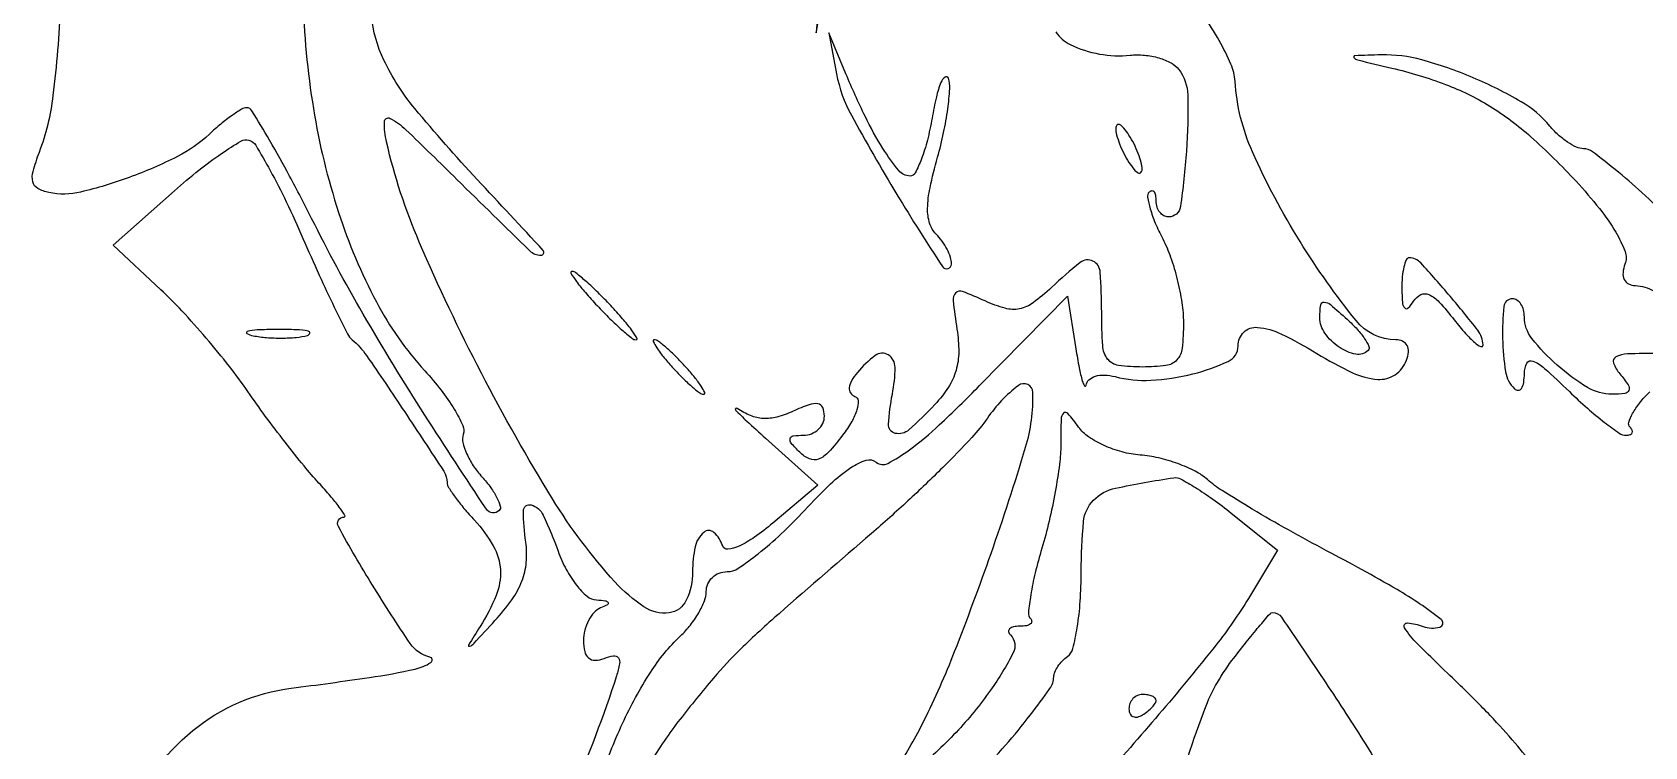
# Model space of a CAD drawing. Extents: x 4 to 800, y 0 to 528.
# Drawn here: x 386.6 to 504.8, y 167.2 to 219.5 of the extents above; entities that cross this region are included whole.
import ezdxf

# ---------------------------------------------------------------- set-up
doc = ezdxf.new("R2010")
doc.units = 0

msp = doc.modelspace()

# ---------------------------------------------------------------- linework, layer by layer
for points in [[(444.51022, 224.955487), (444.065996, 219.5), (445.004688, 224.610439, -0.009011)], [(406.412979, 222.153218, 0.033049), (407.192599, 213.937148, 0.038665), (409.038439, 206.327629, 0.042286), (411.808446, 199.772061, 0.064403), (415.358931, 194.723736, -0.021022), (416.561029, 193.295187, -0.02848), (417.513987, 191.903877, -0.028263), (418.147547, 190.707699, -0.190331), (418.183364, 190.050093, 0.138276), (418.155972, 189.466965, 0.046986), (418.426838, 188.654428, 0.042443), (418.911913, 187.767585, 0.037572), (419.557915, 186.936005, -0.02567), (420.196774, 186.152793, -0.039884), (420.65455, 185.411448, -0.047082), (420.897192, 184.802828, -0.274248), (420.81522, 184.481887, -0.473474), (419.87926, 184.574857, -0.004023), (415.3616, 191.480225, -0.011547), (410.848316, 198.871389, -0.014809), (407.059314, 205.882031, 0.006204), (405.446063, 208.993809, 0.009817), (403.978557, 211.615347, 0.004223), (402.681091, 213.787695, 0.261728), (402.303291, 214, 0.136591), (401.927915, 213.895505, 0.017502), (401.220571, 213.434093, 0.019411), (400.404323, 212.811233, 0.015053), (399.564451, 212.073509, -0.070317), (397.211588, 210.427504, -0.03012), (393.685057, 208.895535, -0.028905), (390.119352, 207.824488, -0.108751), (387.799038, 207.78421, -0.075982), (386.977294, 208.08507, -0.211802), (386.613483, 208.562922, -0.127678), (386.629583, 209.340859, -0.022165), (387.094601, 210.748821, 0.061257), (388.113362, 214.89461, 0.017227), (388.674363, 221.545835, 0.017134)], [(461.642779, 219.561695, 0.136126), (462.7, 218.632749, 0.068613), (464.83993, 217.939467, 0.069332), (467.079821, 217.854644, -0.049062), (468.140725, 217.857346, -0.047327), (469.195203, 217.65446, -0.051115), (470.089777, 217.290078, -0.1078), (470.658391, 216.807516, -0.159267), (471.312054, 214.938425, -0.022671), (471.209976, 210.821053, -0.018575), (470.772149, 206.75509, -0.372521), (469.899306, 206, -0.128851), (469.556348, 206.089873, -0.100717), (469.264171, 206.342708, -0.08904), (469.067705, 206.720924, -0.075513), (469, 207.166667, 0.04309), (468.964333, 207.579767, 0.126014), (468.847871, 207.838496, 0.257183), (468.677512, 207.909256, 0.170529), (468.482115, 207.815448, 0.242657), (468.36544, 207.450317, 0.029069), (468.560427, 206.598174, 0.0294), (468.934469, 205.546972, 0.020019), (469.475954, 204.398781, -0.036968), (470.055821, 203.052852, -0.022723), (470.545419, 201.396829, -0.022732), (470.882305, 199.705086, -0.03732), (470.993839, 198.25, -0.025336), (470.90233, 196.374946, -0.162655), (470.518718, 195.52032, -0.177176), (469.717246, 195.107447, -0.031254), (468, 195, -0.033956), (466.224263, 195.120733, -0.200505), (465.4375, 195.583333, -0.14616), (465.076799, 196.561635, -0.015744), (465, 199, 0.017083), (464.899141, 201.951249, 0.265873), (464.358402, 202.762279, 0.292558), (463.431006, 202.663414, 0.019691), (461.324342, 200.834978, -0.029296), (459.975596, 199.709023, -0.109431), (458.972496, 199.262219, -0.119527), (457.924083, 199.300901, -0.038199), (456.448843, 199.841355, 0.015069), (454.801071, 200.532959, 0.297324), (454.289207, 200.42346, 0.228804), (454.099151, 199.872524, 0.009659), (454.389289, 197.767964, -0.040095), (454.516271, 196.104072, -0.070372), (454.31787, 194.740551, -0.072434), (453.755067, 193.512159, -0.045018), (452.776023, 192.261587, -0.021674), (450.859068, 190.39059, -0.245217), (449.863448, 190.137447, -0.364824), (449.365712, 190.807084, -0.034251), (449.65, 193, 0.048575), (449.848787, 194.974853, 0.260099), (449.343463, 195.887494, 0.308727), (448.396109, 195.847029, 0.059193), (447.080707, 194.597246, 0.042516), (446.657539, 193.988864, 0.106624), (446.493335, 193.476808, 0.173716), (446.589374, 193.094522, 0.162422), (446.908886, 192.847246, -0.31047), (447.144473, 192.52557, -0.084595), (447.052606, 191.867628, -0.055001), (446.660553, 190.983573, -0.030438), (446.004616, 190, -0.02239), (444.971006, 188.75727, -0.114126), (444.236395, 188.24932, -0.199566), (443.574726, 188.260078, -0.09367), (442.853992, 188.75, -0.020439), (442.239049, 189.415253, -0.235491), (442.156014, 189.750651, -0.316146), (442.377478, 189.952271, -0.031541), (443.133333, 190, 0.090303), (443.718726, 190.106595, 0.095456), (444.21625, 190.41202, 0.099705), (444.549141, 190.867501, 0.108519), (444.666667, 191.402623, 0.099174), (444.541194, 192.028987, 0.261571), (444.193144, 192.301189, 0.125355), (443.546028, 192.237979, 0.020189), (442.362947, 191.755601, -0.041507), (441.18104, 191.331442, -0.078563), (440.177089, 191.225851, -0.085073), (439.243495, 191.436338, -0.056418), (438.279614, 191.968184, 0.35595), (438.155985, 191.959887, 0.416241), (438.152499, 191.847486, 0.016397), (438.970233, 191.038293, 0.004201), (440.345915, 189.784807), (444.191831, 186.339202), (440.88387, 183.555737, -0.021962), (439.54456, 182.525726, -0.046451), (438.408229, 181.876863, -0.075289), (437.587993, 181.644809, -0.357809), (437.204621, 181.886136, 0.128553), (436.563707, 182.869832, 0.377927), (435.819634, 182.88097, 0.164467), (435.193851, 181.830061, 0.052815), (435, 180, -0.109407), (434.535928, 177.904533, -0.256425), (433.283544, 176.985886, -0.181598), (431.434209, 177.415862, -0.06122), (429.300377, 179.25, -0.046947), (424.725388, 185.335152, -0.017994), (419.506696, 194.559375, -0.018037), (414.954569, 204.15861, -0.045546), (412.556604, 211.5, -0.056638), (412.391976, 212.970018, -0.565609), (412.820918, 213.226947, -0.069228), (413.976362, 212.387923, -0.00276), (417.714489, 208.75, 0.001467), (423.054318, 203.526359, 0.195294), (423.881526, 203.19045, 0.653668), (424.036047, 203.543175, 0.001686), (419.201162, 208.75, -0.0151), (414.628212, 213.947633, -0.060861), (412.352281, 217.500127, -0.089794), (411.456287, 220.748971, -0.059781)], [(428.249791, 164.712494, -0.03259), (429.857077, 168.867754, -0.033342), (431.905773, 172.609875, -0.061075), (434.114918, 175.288955, 0.036544), (434.836273, 176.081354, 0.034975), (435.446257, 176.981587, 0.03701), (435.868908, 177.852941, 0.094689), (436, 178.538955, -0.103487), (436.116637, 179.096456, -0.098885), (436.447903, 179.570818, -0.096837), (436.942763, 179.888697, -0.094761), (437.524775, 180, 0.147855), (438.35039, 180.249599, 0.020373), (439.819624, 181.316136, 0.021918), (441.496577, 182.764757, 0.016954), (443.195854, 184.480461, -0.015175), (445.111821, 186.428762, -0.042923), (446.596783, 187.623769, -0.069907), (447.720128, 188.169519, -0.256776), (448.469403, 188.025393, 0.301225), (449.310072, 187.934617, 0.039971), (450.905382, 188.929243, 0.028965), (453.091087, 190.752787, 0.009892), (456.048324, 193.637633), (462.5, 200.185402), (463.108095, 196.342701, 0.007597), (463.35193, 194.940215, 0.021235), (463.579246, 193.96848, 0.086911), (463.742361, 193.627018, 0.684304), (463.858095, 193.65638, -0.180436), (464.067422, 194.059312, -0.111525), (464.538134, 194.324156, -0.082871), (465.211241, 194.408737, -0.053906), (465.988109, 194.292859, 0.078011), (468.604932, 194.030113, 0.047358), (471.687204, 194.496836, 0.047293), (474.275275, 195.410701, 0.292118), (475, 196.545313, -0.203101), (475.427771, 197.55497, -0.219448), (476.431773, 197.907014, -0.090105), (478.186795, 197.412732, -0.023322), (480.77417, 195.996262, 0.026323), (483.393377, 194.582723, 0.092023), (485.241202, 194.093689, 0.169124), (486.513551, 194.432003, 0.153547), (487.361626, 195.5, 0.073745), (487.495309, 196.100108, 0.140007), (487.39476, 196.5807, 0.163328), (487.072646, 196.88842, 0.11013), (486.572207, 197, -0.227605), (483.652512, 198.401688, -0.029687), (479.552687, 204.190008, -0.034209), (476.060849, 210.759886, -0.089099), (474.780595, 215.937527, 0.085406), (474.479977, 217.192709, 0.02715), (473.623588, 218.922274, 0.02621), (472.441885, 220.780376, 0.026399)], [(506.718555, 205.78416, 0.009654), (504.615507, 207.782369, 0.013753), (502.666552, 209.467847, 0.009676), (500.997158, 210.780069, 0.16313), (500.340999, 211, -0.10934), (499.824839, 211.114239, -0.039007), (499.163716, 211.487178, -0.036449), (498.478534, 212.023846, -0.035561), (497.872445, 212.658478, 0.088228), (495.765621, 214.445643, 0.032088), (492.249242, 216.202474, 0.03236), (488.478621, 217.512938, 0.074122), (485.5, 217.877587, 0.002991), (483.56225, 217.815289, 0.61721), (483.500422, 217.6793, 0.165201), (483.773829, 217.506316, 0.001353), (486.282498, 216.908424, -0.032044), (490.222746, 215.709716, -0.047862), (493.454266, 214.128567, -0.044799), (496.474363, 211.878881, -0.024083), (499.785763, 208.616593, -0.017917), (501.506208, 206.610444, -0.03484), (502.702924, 204.873903, -0.043424), (503.379786, 203.461722, -0.183666), (503.376905, 202.539816, 0.070178), (503.233466, 201.916776, 0.135662), (503.326098, 201.417712, 0.162288), (503.643141, 201.093987, 0.112861), (504.143011, 200.966731, -0.130259), (505.48055, 200.576939, -0.024793)], [(393.567069, 161.781911, -0.128395), (398.342919, 168.343766, -0.14058), (405.560276, 171.454263, 0.004271), (411.307312, 172.241496, 0.019161), (414.645746, 172.859319, 0.086357), (415.796288, 173.3371, 0.664693), (415.727493, 173.741852, -0.187724), (414.297721, 174.720633, -0.012295), (411.523315, 179.003849, -0.011691), (409.023145, 183.302286, -0.570648), (409.435405, 184, 0.591139), (409.503968, 184.124602, 0.017914), (409.086891, 184.733531, 0.018259), (408.445223, 185.538679, 0.009503), (407.590243, 186.497127, -0.015325), (406.500866, 187.74734, -0.006411), (405.10745, 189.494298, -0.006336), (403.663069, 191.402995, -0.008174), (402.387992, 193.193658, 0.016219), (401.028506, 195.039283, 0.010055), (399.320223, 197.120023, 0.010084), (397.54911, 199.108326, 0.017881), (396, 200.662973), (392.5, 203.932884), (397, 207.920912, -0.013058), (398.793788, 209.428858, -0.018908), (400.46005, 210.656856, -0.014859), (401.873607, 211.558102, -0.206966), (402.459744, 211.634556, -0.190327), (402.959309, 211.251129, -0.009262), (404.019977, 209.405059, -0.013968), (405.202799, 207.105308, -0.009522), (406.423452, 204.430085, 0.00436), (407.618159, 201.738484, 0.006352), (408.721925, 199.388838, 0.003387), (409.691156, 197.425862, 0.103497), (410.029707, 197, -0.06908), (411.087494, 195.841506, -0.003694), (413.884733, 191.705581, -0.002095), (416.753226, 187.35664, -0.145742), (417, 186.528011, 0.142923), (417.10185, 186.178979, 0.014876), (417.5875, 185.465435, 0.017512), (418.234029, 184.636454, 0.013159), (419, 183.769625, -0.058045), (420.384157, 181.887336, -0.116755), (420.900606, 180.128773, -0.109297), (420.58816, 178.247072, -0.046973), (419.415102, 175.972506, 0.004452), (418.565164, 174.620213, 0.723384), (418.643311, 174.527486, 0.110085), (418.969466, 174.751227, 0.001746), (420.505066, 176.410354, 0.031577), (421.733852, 177.92949, 0.060771), (422.477262, 179.304637, 0.070495), (422.802612, 180.672889, 0.059676), (422.763157, 182.160354, -0.035748), (422.592214, 184.457974, -0.497008), (423.160977, 184.891331, -0.219537), (424.048836, 184.137974, -0.021998), (425.13616, 181.5, 0.035803), (425.734629, 180.154632, 0.044105), (426.485054, 179.004934, 0.050082), (427.267951, 178.191897, 0.164789), (427.950888, 177.921053, -0.017011), (428.612561, 177.864716, -0.2495), (428.798305, 177.735454, -0.408954), (428.746696, 177.570137, -0.027074), (428.25, 177.337719, 0.112328), (427.77172, 177.005398, 0.064562), (427.367188, 176.427695, 0.059465), (427.093136, 175.706526, 0.061167), (427, 174.948051, 0.055564), (427.089442, 174.145678, 0.160452), (427.373507, 173.67202, 0.18994), (427.846555, 173.506292, 0.082179), (428.511341, 173.642725, -0.053611), (429.206054, 173.827004, -0.283714), (429.552937, 173.680045, -0.204466), (429.647406, 173.244929, -0.030818), (429.420663, 172.361341, -0.025117), (426.119503, 163.671181, -0.067741)], [(505.877555, 196, 0.008962), (503.552468, 195.958322, 0.111629), (502.705024, 195.734529, 0.382757), (502.536771, 195.286392, 0.080368), (503, 194.5, -0.02295), (503.615755, 193.684665, -0.244734), (503.664281, 193.285275, -0.281339), (503.36748, 193.053414, -0.028676), (502.436896, 193, -0.13624), (500.640123, 193.498844, -0.045254), (498.414621, 195.12856, -0.044703), (496.54933, 197.095283, -0.168979), (496, 198.674314, 0.06479), (495.934049, 199.181132, 0.082381), (495.740624, 199.61058, 0.098875), (495.453747, 199.897864, 0.148323), (495.117017, 200, 0.383498), (494.49753, 199.442927, 0.032095), (494.399522, 197.101189, 0.034459), (494.623223, 194.655956, 0.157605), (495.26443, 193.402237, 0.207732), (495.54111, 193.293085, 0.244391), (495.783926, 193.429948, 0.107076), (495.949454, 193.863375, 0.037886), (496, 194.5295, -0.120147), (496.182112, 195.27643, -0.386925), (496.621491, 195.438877, -0.088276), (497.479248, 194.900711, -0.008338), (499.297607, 193.196167, 0.012219), (500.624035, 191.971962, 0.016642), (501.881829, 190.938874, 0.013514), (502.962684, 190.15524, 0.151209), (503.464274, 190, 0.072804), (503.754653, 190.042507, 0.209127), (503.906693, 190.171354, 0.229154), (503.907627, 190.360423, 0.085157), (503.75, 190.583333, -0.276523), (503.659763, 190.942975, -0.052851), (503.932888, 191.59018, -0.042898), (504.458117, 192.373473, -0.027251), (505.191746, 193.191746, -0.080249)], [(450.022234, 165.624587, 0.026641), (451.964533, 169.063739, 0.021897), (454.216208, 174.146109, 0.008599), (456.887883, 181.329678, 0.011912), (459.424739, 189.113933, 0.079852), (459.957856, 193.133787, 0.61139), (458.892876, 193.642694, 0.079584), (456.614934, 191.247125, -0.037942), (455.47496, 189.829457, -0.00878), (453.34047, 187.631076, -0.009016), (450.785636, 185.180593, -0.008709), (448.114934, 182.794835, 0.001372), (441.337828, 176.917305, 0.01329), (438.537679, 174.341186, 0.024303), (436.537193, 172.201845, 0.010514), (434.077894, 169.174573, 0.030357), (431.849277, 165.920654, 0.026263)], [(496.75424, 165.677562, 0.010587), (495.331632, 167.420697, 0.01463), (493.496271, 169.451356, 0.010296), (491.320451, 171.629891, -0.003649), (488.157923, 174.713275, -0.05697), (487.212326, 175.889925, -0.614218), (487.419352, 176.236488, -0.072693), (488.570451, 175.985803, 0.162014), (489.79239, 175.938948, 0.61079), (489.899224, 176.490719, 0.03488), (486.662886, 178.684386, 0.010747), (481.5, 181.534866, -0.006423), (478.692344, 183.053464, -0.007314), (476.044766, 184.580936, -0.006705), (473.836156, 185.939067, -0.040218), (472.758778, 186.749837, 0.06356), (471.863575, 187.3604, 0.030734), (470.589608, 187.914365, 0.029877), (469.171623, 188.335945, 0.037705), (467.819491, 188.545666, -0.046516), (466.498969, 188.774339, -0.040324), (465.175836, 189.249892, -0.042331), (464.04248, 189.884223, -0.086353), (463.310713, 190.589752, 0.017261), (462.524549, 191.590487, 0.431053), (462.210277, 191.608235, 0.199224), (462.024539, 191.192247, 0.00666), (462, 189.350061, -0.032066), (461.904799, 187.867131, -0.012828), (461.592799, 185.855544, -0.012633), (461.144561, 183.6975, -0.01557), (460.613783, 181.711814, 0.013371), (460.122805, 179.906877, 0.019679), (459.797177, 178.296384, 0.015493), (459.626576, 176.982935, 0.224559), (459.78045, 176.552883, -0.191466), (459.870214, 176.344674, -0.250856), (459.779257, 176.162409, -0.114654), (459.474932, 176.038011, -0.039954), (459, 176, 0.04715), (458.531543, 175.955726, 0.140267), (458.246426, 175.811907, 0.260406), (458.177888, 175.601861, 0.148913), (458.306983, 175.359684, -0.325074), (458.512543, 174.059476, -0.035664), (456.856471, 171.316025, -0.035895), (454.317717, 168.215778, -0.031335), (451.25, 165.356557, -0.012701)], [(455.932801, 165.099715, 0.013729), (457.955611, 167.281205, 0.015647), (459.766083, 169.479634, 0.011577), (461.204083, 171.433445, 0.148593), (461.483268, 172.286475, -0.098333), (461.561139, 172.639161, -0.045617), (461.788835, 173.05152, -0.042794), (462.116171, 173.455298, -0.046106), (462.5, 173.786475, 0.178692), (462.890739, 174.360815, 0.020986), (463.20625, 175.903142, 0.023032), (463.427022, 177.835378, 0.016929), (463.5, 179.990179, -0.023288), (463.671488, 183.67, -0.173158), (464.399921, 185.233274, -0.147066), (466.013701, 186.11445, -0.015387), (470.303429, 186.881685, -0.161994), (470.783793, 186.79676, -0.014191), (471.868919, 186.168867, -0.017452), (473.144546, 185.318743, -0.012682), (474.504538, 184.288927), (477.902218, 181.577854), (475.760076, 178.038927, -0.031089), (473.392764, 174.62624, -0.009901), (469.461872, 169.848205, -0.004055), (465.254172, 165.015181, -0.194275)], [(469.958053, 162.131439, -0.014496), (472.457326, 169.653281, -0.075599), (474.54819, 173.474293, -0.004821), (475.599735, 174.825718, -0.00757), (476.531884, 175.964323, -0.00284), (477.346831, 176.918528, -0.217922), (477.524884, 177, -0.24776), (478.18439, 176.651829, -0.002211), (481.435186, 171.847722, -0.007122), (484.368391, 167.333652, -0.036705), (485.766878, 164.702947, -0.006661)]]:
    msp.add_lwpolyline(points, format="xyb")
for points in [[(445.552815, 216.5, 0.07808), (446.645509, 213.44876, 0.011069), (449.977848, 207.653813, 0.01022), (453.332842, 202.354957, 0.739924), (453.990941, 202.55, 0.08394), (453.913378, 203.03413, 0.037833), (453.660913, 203.627989, 0.036075), (453.292321, 204.229545, 0.040911), (452.854719, 204.745281, -0.12424), (452.380577, 205.539537, -0.077729), (452.23316, 206.618203, -0.04841), (452.410215, 208.136832, -0.015047), (452.963394, 210.369256, 0.015757), (453.409645, 212.181172, 0.018552), (453.713588, 213.921853, 0.017712), (453.861965, 215.395518, 0.100208), (453.756371, 216.173974, 0.509), (453.511956, 216.248132, 0.13463), (453.214724, 215.862042, 0.039646), (452.874339, 214.796443, 0.014639), (452.559798, 213.25, -0.018813), (452.214367, 211.621382, -0.029011), (451.78269, 210.248437, -0.02843), (451.329921, 209.233143, -0.280657), (450.947286, 209, -0.226088), (450.118703, 209.394848, -0.030258), (448.962442, 211.011393, -0.027253), (447.652876, 213.375229, -0.013517), (446.240972, 216.5), (444.981944, 219.5)], [(466.030626, 212.5, 0.067616), (466.096832, 212.012663, 0.024967), (466.315379, 211.353125, 0.024204), (466.628962, 210.647707, 0.026766), (467, 210, 0.027796), (467.374359, 209.485814, 0.102785), (467.684621, 209.234375, 0.335455), (467.877628, 209.267727, 0.190341), (467.969374, 209.5, 0.067616), (467.903168, 209.987337, 0.024967), (467.684621, 210.646875, 0.024204), (467.371038, 211.352293, 0.026766), (467, 212, 0.027796), (466.625641, 212.514186, 0.102785), (466.315379, 212.765625, 0.335455), (466.122372, 212.732273, 0.190341)], [(487.015313, 200.75, 0.016017), (487.055792, 199.708226, 0.172639), (487.222417, 199.327748, 0.429907), (487.479299, 199.326702, 0.049506), (487.876427, 199.834294, -0.139879), (488.40448, 200.30484, -0.22476), (488.996309, 200.309425, -0.099067), (489.750847, 199.757063, -0.018721), (490.861114, 198.449436, 0.014155), (491.681186, 197.465522, 0.032865), (492.362419, 196.788961, 0.072038), (492.803309, 196.504855, 0.557748), (492.968399, 196.615141, 0.157047), (492.57892, 197.691311, 0.011273), (490.554185, 200.18827, 0.009713), (488.403547, 202.624032, 0.210024), (487.547966, 203, 0.300749), (487.33664, 202.860247, 0.042467), (487.165463, 202.339063, 0.036854), (487.04909, 201.612316, 0.022982)], [(428, 199.5, 0.00989), (428.936139, 198.542213, 0.014186), (429.805594, 197.734375, 0.00995), (430.552307, 197.104905, 0.171788), (430.848628, 197, 0.588095), (430.921391, 197.130831, 0.020261), (430.511844, 197.734375, 0.019379), (429.866074, 198.540383, 0.009992), (429, 199.5, 0.00989), (428.063861, 200.457787, 0.014186), (427.194406, 201.265625, 0.00995), (426.447693, 201.895095, 0.171788), (426.151372, 202, 0.588095), (426.078609, 201.869169, 0.020261), (426.488156, 201.265625, 0.019379), (427.133926, 200.459617, 0.009992)], [(484.549259, 196.215926, -0.24982), (483.64362, 195.939962, -0.100894), (482.413567, 196.45271, -0.089362), (481.366124, 197.477167, -0.155803), (481, 198.623603, -0.033352), (481.061769, 199.548591, -0.394125), (481.31655, 199.757407, -0.16105), (481.775683, 199.572079, -0.00814), (483.006131, 198.494452, -0.022825), (483.741598, 197.765127, -0.037181), (484.286954, 197.076231, -0.043519), (484.60315, 196.508698, -0.31118)], [(402.761659, 197.292739, 0.028254), (403.754739, 197.159391, 0.020511), (404.869594, 197.119272, 0.020826), (405.934218, 197.169017, 0.041951), (406.761659, 197.31292, 0.285845), (406.916221, 197.476221, 0.417468), (406.814362, 197.62839, 0.038992), (405.938425, 197.726931, 0.009782), (404.5, 197.747817, 0.008901), (403.071102, 197.715166, 0.053901), (402.339362, 197.605813, 0.67161), (402.319562, 197.45659, 0.082665)], [(433.5, 195, 0.012769), (434.229731, 194.233916, 0.017642), (434.92517, 193.5875, 0.014322), (435.525997, 193.096686, 0.165568), (435.809975, 193, 0.549874), (435.889734, 193.12573, 0.034935), (435.63142, 193.5875, 0.02599), (435.159597, 194.232121, 0.012939), (434.5, 195, 0.012769), (433.770269, 195.766084, 0.017642), (433.07483, 196.4125, 0.014322), (432.474003, 196.903314, 0.165568), (432.190025, 197, 0.549874), (432.110266, 196.87427, 0.034935), (432.36858, 196.4125, 0.02599), (432.840403, 195.767879, 0.012939)], [(467, 169.940983, 0.108972), (467.078288, 169.586039, 0.182303), (467.29375, 169.3746, 0.161196), (467.6179, 169.343488, 0.082592), (468, 169.5, 0.029505), (468.382774, 169.768994, 0.035638), (468.70625, 170.066025, 0.038439), (468.934461, 170.34829, 0.151918), (469, 170.559017, 0.210953), (468.92554, 170.727648, 0.081139), (468.70625, 170.870461, 0.061769), (468.382849, 170.967655, 0.042167), (468, 171, 0.105053), (467.618444, 170.918938, 0.099167), (467.29375, 170.688914, 0.09642), (467.076123, 170.345238, 0.093332)]]:
    msp.add_lwpolyline(points, format="xyb", close=True)

doc.saveas('drawing.dxf')
